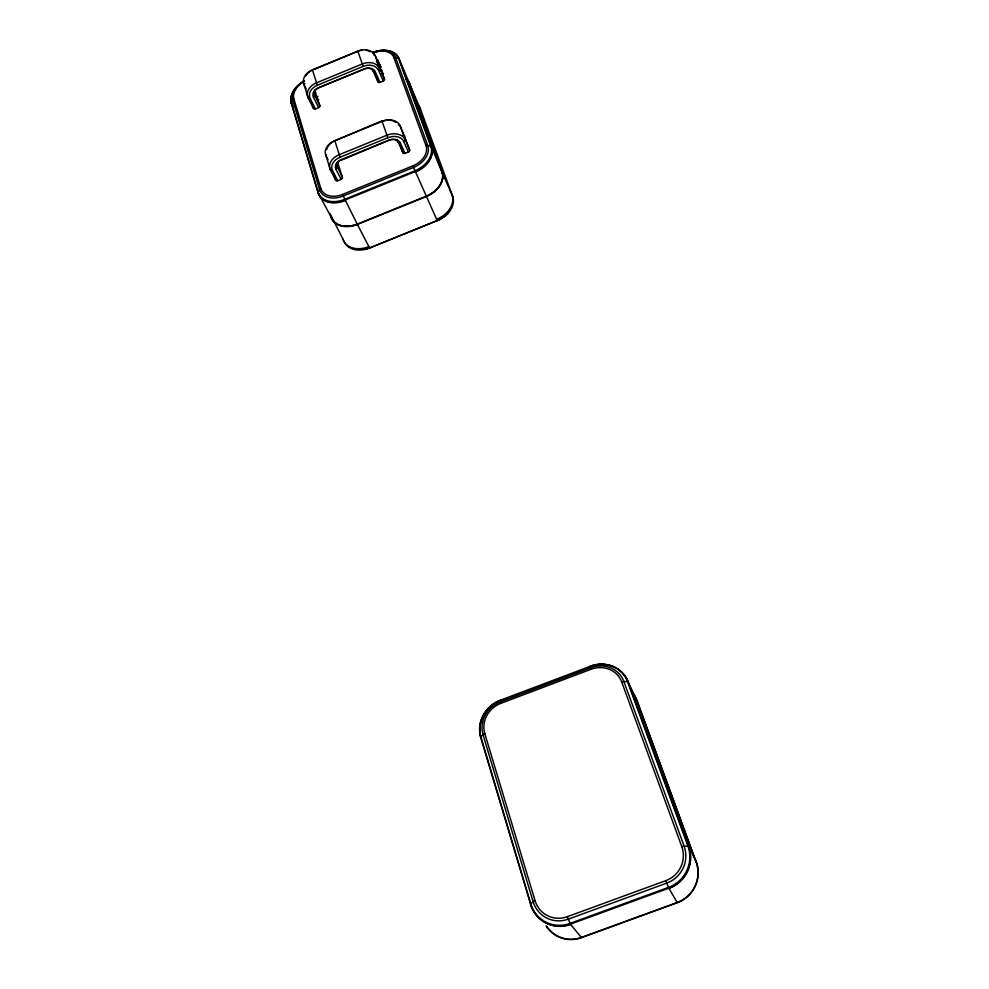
<?xml version="1.0" encoding="UTF-8"?>
<svg xmlns="http://www.w3.org/2000/svg" width="989" height="989" viewBox="0 0 989 989"><rect width="100%" height="100%" fill="white"/><g stroke="black" fill="none" stroke-linecap="round" stroke-linejoin="round"><path stroke-width="1.48" d="M341.625 160.07L389.085 140.166A7.356 5.316 -19.4 0 1 398.122 142.255A1.842 1.31 -25.1 0 0 400.261 142.799L405.033 153.344L408.408 151.972A1.83 1.298 -24.9 0 0 409.656 150.044L400.026 125.652A1.83 1.286 -24.9 0 0 398.394 124.985M450.799 207.925A20.423 15.045 -24.8 0 1 437.323 220.535L369.577 247.992A22.623 16.628 -27.3 0 1 343.603 240.352L329.967 213.649M437.323 220.535L369.577 247.992L357.239 224.12A22.846 16.553 -27.3 0 1 331.13 216.616L330.994 216.851A23.081 16.726 -27.3 0 0 357.375 224.429L426.358 196.527A23.18 16.825 -24.9 0 0 442.145 171.789L409.817 84.102L399.012 58.685L431.328 146.57L441.86 171.727A22.945 16.665 -24.9 0 1 426.234 196.205L357.227 224.144A23.081 16.726 -27.3 0 1 330.845 216.566L317.988 192.595L319.509 189.492A2.361 1.681 -16 0 1 320.819 188.429A19.075 13.611 -27.3 0 0 342.503 194.45L412.858 165.868A19.15 13.698 -24.9 0 0 425.987 145.618A2.374 1.694 -20.8 0 1 427.73 145.445L431.328 146.57A23.637 16.924 -24.9 0 1 415.145 171.604L344.802 200.161A23.538 16.825 -27.3 0 1 318.025 192.67L291.223 102.955L292.645 99.926A19.743 13.426 -26.8 0 1 304.192 80.875M621.698 681.94L681.792 846.646A26.456 26.073 -46.7 0 1 665.807 880.643L668.799 888.122L677.181 902.512A31.475 31.166 -59.5 0 0 696.058 861.889L636.928 700.521L628.126 681.878A1.533 0.643 -19.6 0 0 627.508 681.619A30.041 27.803 -27.5 0 0 590.198 666.265L591.014 669.281A24.713 22.846 -27.5 0 1 621.698 681.94A3.054 1.298 -19.5 0 1 623.886 681.52L627.508 681.619L687.887 845.978A32.18 31.722 -47.4 0 1 668.477 887.393L569.998 923.405A32.526 30.931 -62.5 0 1 530.685 903.723L480.839 736.854A30.029 27.432 -39 0 1 500.459 700.175L590.272 666.302A30.474 28.199 -27.5 0 1 628.126 681.878L688.517 846.164L696.305 861.679A31.809 31.487 -59.4 0 1 677.23 902.734L581.384 937.683A32.167 30.696 -66.1 0 1 546.064 925.964M357.227 224.144L342.503 194.45M696.058 861.889L636.928 700.521A29.719 27.729 -27.5 0 0 633.22 693.771M313.933 69.453L357.944 51.267A12.276 9.445 -19.6 0 1 362.419 50.142M315.429 108.926L310.163 98.467A12.35 9.383 -17 0 1 317.321 85.264L363.161 66.374A12.375 9.433 -19.6 0 1 378.527 70.318L383.287 81.036L380.036 82.359A1.755 1.199 -25 0 1 378.021 81.889L373.224 71.196A7.071 5.39 -19.6 0 0 364.459 68.946L318.532 87.712A8.814 6.7 -17 0 0 313.402 97.132L318.656 107.603L315.429 108.926A1.743 1.199 -26.9 0 1 313.464 108.431L308.172 97.985L304.179 85.029A1.743 1.187 -26.9 0 1 304.872 83.546M313.402 97.132A1.768 1.199 -26.8 0 0 314.675 95.303A7.047 5.365 -16.9 0 1 318.767 87.774L364.335 68.958M326.704 149.586A12.733 9.297 -17.1 0 1 334.875 140.747L381.915 120.881L387.836 137.731A12.869 9.309 -19.4 0 1 403.673 141.402L408.408 151.972M336.792 162.752A1.805 1.273 -27.1 0 1 338.028 163.482L342.417 177.427A1.817 1.298 -27.2 0 1 341.118 179.355L337.768 180.727L332.465 170.442A12.845 9.26 -17.2 0 1 340.08 157.226L387.836 137.731M341.118 179.355L335.852 169.057A9.173 6.614 -17.2 0 1 341.292 159.637L388.961 140.178A9.198 6.651 -19.4 0 1 400.261 142.799M570.591 924.418A32.971 31.364 -62.6 0 1 530.734 904.453L480.691 737.386A1.521 0.63 -17.3 0 1 480.839 736.854L483.003 734.58A3.041 1.273 -17.3 0 1 484.771 733.517A24.7 22.549 -39 0 1 500.904 703.327L591.014 669.281M484.771 733.517L535.012 900.571A26.74 25.43 -62.2 0 0 567.327 916.692L665.807 880.643M546.744 926.384A31.846 30.387 -66.1 0 0 581.359 937.461L677.181 902.512M412.858 165.868L437.249 220.72A22.722 16.726 -24.8 0 0 452.653 196.292L420.572 109.408L409.681 84.349A21.882 15.132 -24.9 0 0 406.368 79.726M500.558 700.125L500.817 700.521A30.449 27.828 -39.1 0 0 480.926 737.707L480.691 737.386A30.461 27.84 -39 0 1 500.607 700.187L500.904 703.327M590.248 666.24L590.458 666.635A30.461 28.199 -27.5 0 1 628.287 682.225M292.905 106.231L291.285 103.116A22.426 15.268 -26.8 0 1 300.162 84.176M337.768 180.727A1.817 1.298 -27.3 0 1 335.704 180.159L330.388 169.873L326.061 155.866A1.817 1.273 -27.2 0 1 326.506 154.531M328.051 159.736L326.061 155.866A14.563 10.619 -17.1 0 1 334.653 140.759L382.038 121.375A14.588 10.669 -19.5 0 1 400.026 125.652L409.656 150.044M334.875 140.747L340.08 157.226M342.417 177.427L336.272 164.322M306.157 88.961L304.179 85.029A14.007 10.755 -16.9 0 1 312.264 69.947L357.771 51.144A14.031 10.805 -19.6 0 1 375.227 55.718L384.498 79.219A1.755 1.199 -24.9 0 1 383.287 81.036M314.551 90.246L319.904 105.786A1.743 1.199 -26.8 0 1 318.656 107.603M314.675 95.303L319.904 105.786M373.014 52.677L373.125 52.924A22.512 15.354 -24.9 0 1 399.037 58.722L398.53 58.302L430.771 146.149A23.303 16.677 -24.9 0 1 414.811 170.825L344.456 199.395A23.204 16.578 -27.3 0 1 318.062 192.014L291.298 102.448A22.104 15.045 -26.8 0 1 304.216 81.123M317.321 85.264L312.512 70.034A12.239 9.408 -16.9 0 0 305.737 75.856M405.033 153.344A1.83 1.298 -25 0 1 402.906 152.8L397.158 139.486M363.111 66.251L357.647 50.723M364.286 68.847A8.839 6.738 -19.6 0 1 375.264 71.665L380.036 82.359M377.563 62.764L382.953 74.954M384.498 79.219L375.227 55.718A1.755 1.187 -24.9 0 0 373.83 55.1M452.653 196.292L441.86 171.727L409.817 84.102A22.104 15.292 -24.9 0 0 406.442 79.417M372.766 52.528L372.902 52.961A18.247 12.412 -24.9 0 1 393.882 57.659L425.987 145.618M374.027 70.54L378.021 81.889M400.483 145.89L402.906 152.8M567.327 916.692L570.356 924.122L581.359 937.461M311.683 102.695L313.464 108.431M333.54 173.174L335.704 180.159M341.502 159.588L341.539 159.686A7.331 5.291 -17.1 0 0 337.15 167.116A1.83 1.298 -27.2 0 1 335.852 169.057M304.488 81.345A18.161 12.35 -26.8 0 0 293.881 98.875L320.819 188.429M375.264 71.665A1.768 1.212 -25 0 1 373.224 71.196M378.268 65.904A1.743 1.187 -24.9 0 1 379.974 66.461M378.527 70.318A1.768 1.212 -24.9 0 0 379.764 68.501A14.13 10.78 -19.6 0 0 362.209 63.976L316.356 82.891A14.106 10.731 -16.9 0 0 308.172 97.985A1.755 1.199 -26.9 0 0 310.163 98.467M366.004 50.254A12.276 9.445 -19.6 0 1 370.17 51.799M402.968 135.617A1.817 1.286 -24.9 0 1 404.761 136.259M403.673 141.402A1.842 1.31 -25 0 0 404.934 139.474A14.699 10.644 -19.4 0 0 386.835 135.258L339.079 154.766A14.674 10.595 -17.1 0 0 330.388 169.873A1.83 1.298 -27.3 0 0 332.465 170.442M383.262 120.979A12.758 9.346 -19.5 0 1 395.674 122.315M431.525 147.027A23.625 16.924 -24.9 0 1 415.343 172.061M345.037 200.606A23.526 16.825 -27.3 0 1 318.26 193.102M291.508 103.561A22.413 15.255 -26.8 0 1 295.686 89.072M387.49 51.205A22.512 15.342 -24.9 0 1 399.235 59.192M393.882 57.659A2.25 1.718 -21.3 0 1 395.563 57.523L398.493 58.289A22.191 15.119 -24.9 0 0 372.952 52.565L372.742 52.405A19.829 13.5 -24.9 0 1 395.563 57.523L427.73 145.445A20.818 14.884 -24.9 0 1 413.464 167.462L343.084 196.057A20.732 14.798 -27.3 0 1 319.509 189.492L292.645 99.926A2.25 1.706 -15.5 0 1 293.881 98.875M442.009 171.493A23.18 16.825 -24.9 0 1 426.222 196.23M381.865 73.038A7.578 5.192 -24.8 0 1 382.397 72.543M381.445 70.825A10.31 7.071 -24.8 0 1 382.261 70.256M379.282 68.797A7.603 5.192 -24.8 0 1 381.445 66.869M383.534 73.273A10.385 7.071 -24.8 0 1 381.618 73.656M376.438 61.85A10.385 7.071 -24.8 0 1 378.021 60.65M317.84 96.292A10.335 7.034 -26.9 0 1 317.135 97.886M314.045 92.348A1.731 1.187 -26.8 0 1 315.85 92.879M416.592 103.264A21.709 15.218 -24.8 0 1 419.942 107.937M417.222 104.735A21.684 15.218 -24.8 0 1 420.572 109.408M452.035 194.858A22.747 16.726 -24.8 0 1 436.606 219.298M368.86 246.607A22.66 16.628 -27.3 0 1 342.862 238.967M377.563 63.432A18.803 12.882 -24.9 0 1 379.133 62.839M406.566 79.726A22.092 15.292 -24.9 0 1 409.953 84.411M369.775 247.757A20.336 14.959 -27.3 0 1 363.989 249.364M355.706 249.055A20.336 14.959 -27.3 0 1 354.47 248.696M378.96 65.398A15.342 10.508 -24.9 0 1 380.221 64.965M318.705 99.444A10.31 7.034 -26.9 0 1 318.31 100.248M378.28 63.63A10.36 7.071 -24.8 0 1 379.084 63.061M383.139 74.262A7.615 5.205 -24.8 0 1 381.025 74.262M378.317 66.646A7.615 5.205 -24.8 0 1 380.493 64.705M383.027 74.014A7.615 5.205 -24.8 0 1 380.913 74.014M378.218 66.399A7.615 5.205 -24.8 0 1 379.788 64.891M688.653 846.448A32.625 32.155 -47.7 0 1 668.984 888.443M681.792 846.646A3.264 1.088 -19.3 0 1 684.116 846.139L688.517 846.164A32.637 32.167 -47.6 0 1 668.824 888.184L570.393 924.171A32.983 31.376 -62.5 0 1 530.512 904.193L533.096 901.622A3.239 1.076 -17.6 0 1 535.012 900.571M632.688 693.61A29.41 27.445 -27.5 0 1 636.706 700.731M380.11 65.089A7.269 4.945 -24.7 0 1 377.724 59.81M590.532 667.773L500.545 701.782A26.839 24.515 -39 0 0 483.003 734.58L533.096 901.622A29.064 27.643 -62.2 0 0 568.23 919.164L666.747 883.115A28.755 28.335 -46.8 0 0 684.116 846.139L623.886 681.52A26.851 24.836 -27.5 0 0 590.532 667.773"/></g></svg>
